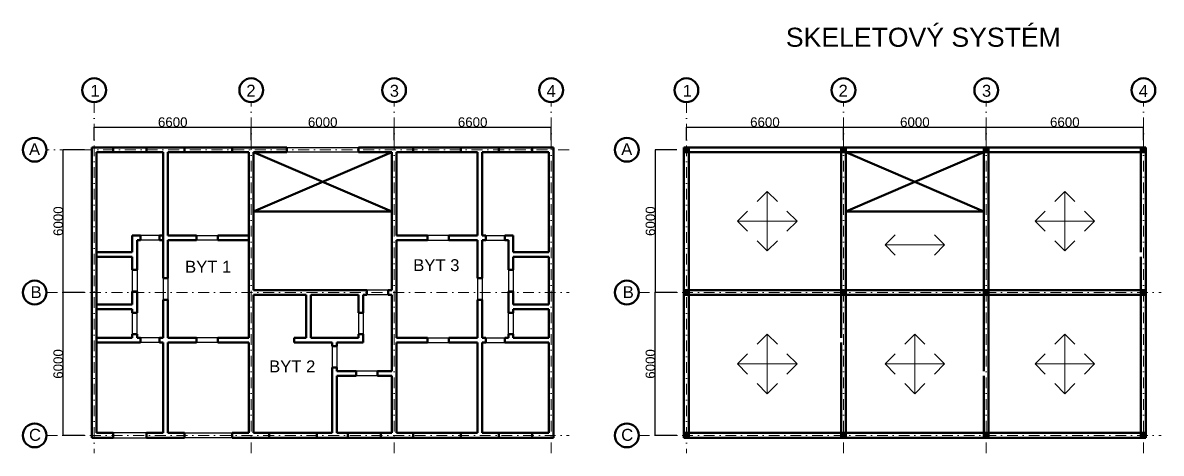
# Model space of a CAD drawing. Header units: millimetres. Extents: x -2000 to 70358, y -36593 to 18342.
# Drawn here: x -2000 to 45830, y 250 to 18334 of the extents above; entities that cross this region are included whole.
import ezdxf

# ---------------------------------------------------------------- set-up
doc = ezdxf.new("R2010")
doc.units = ezdxf.units.MM
doc.header["$LTSCALE"] = 910
doc.linetypes.add('DASHDOT', pattern=[1, 0.5, -0.25, 0, -0.25])
for name, color, linetype, lineweight in [('00 popis', 7, 'Continuous', 13), ('01 tenká čerchovaná', 7, 'DASHDOT', 13), ('01 tlustá plná', 7, 'Continuous', 25), ('01 velmi tlustá plná', 7, 'Continuous', 50)]:
    doc.layers.add(name, color=color, linetype=linetype, lineweight=lineweight)
doc.styles.add('KOTY', font='arial.ttf', dxfattribs={"height": 400})
doc.styles.add('nadpisy bytů', font='arial.ttf', dxfattribs={"height": 500})
doc.styles.add('napisy systémů', font='arial.ttf', dxfattribs={"height": 800})
doc.styles.add('osy', font='arial.ttf', dxfattribs={"height": 500})
doc.dimstyles.new('MOJE', dxfattribs={"dimtxt": 400, "dimasz": 2.5, "dimexe": 1.25, "dimexo": 300, "dimtad": 1, "dimtxsty": 'KOTY', "dimblk": 'ARCHTICK', "dimcen": 2.5, "dimadec": 0, "dimazin": 0, "dimtfac": 1, "dimtmove": 0, "dimatfit": 3, "dimfxl": 1, "dimarcsym": 0})

# ---------------------------------------------------------------- blocks, each defined once
blk = doc.blocks.new('_ArchTick')
at = {"color": 0, "linetype": 'ByBlock', "const_width": 0.15}
blk.add_lwpolyline([(-0.5, -0.5), (0.5, 0.5)], dxfattribs=at)
blk = doc.blocks.new('*D9')
at = {"layer": '01 tlustá plná', "color": 0, "lineweight": -2, "transparency": 16777216}
for p, q in [((25480, 7000), (24574, 7000)), ((24575, 1000), (24575, 7000)), ((25480, 1000), (24574, 1000))]:
    blk.add_line(p, q, dxfattribs=at)
at = {"layer": 'Defpoints', "color": 0, "transparency": 16777216}
for p in [(24575, 7000), (25780, 7000), (25780, 1000)]:
    blk.add_point(p, dxfattribs=at)
at = {"layer": '01 tlustá plná', "color": 0, "lineweight": -2, "transparency": 16777216, "xscale": 2.5, "yscale": 2.5, "zscale": 2.5}
for p, rotation in [((24575, 7000), 90), ((24575, 1000), 270)]:
    blk.add_blockref('_ArchTick', p, dxfattribs=dict(at, rotation=rotation))
at = {"layer": '01 tlustá plná', "color": 0, "transparency": 16777216, "insert": (24370, 4000), "char_height": 400, "attachment_point": 5, "rotation": 90, "style": 'KOTY'}
blk.add_mtext('6000', dxfattribs=at)
blk = doc.blocks.new('*D10')
at = {"layer": '01 tlustá plná', "color": 0, "lineweight": -2, "transparency": 16777216}
for p, q in [((25480, 13000), (24575, 13000)), ((24576, 7000), (24576, 13000)), ((25480, 7000), (24575, 7000))]:
    blk.add_line(p, q, dxfattribs=at)
at = {"layer": 'Defpoints', "color": 0, "transparency": 16777216}
for p in [(24576, 13000), (25780, 13000), (25780, 7000)]:
    blk.add_point(p, dxfattribs=at)
at = {"layer": '01 tlustá plná', "color": 0, "lineweight": -2, "transparency": 16777216, "xscale": 2.5, "yscale": 2.5, "zscale": 2.5}
for p, rotation in [((24576, 13000), 90), ((24576, 7000), 270)]:
    blk.add_blockref('_ArchTick', p, dxfattribs=dict(at, rotation=rotation))
at = {"layer": '01 tlustá plná', "color": 0, "transparency": 16777216, "insert": (24371, 10000), "char_height": 400, "attachment_point": 5, "rotation": 90, "style": 'KOTY'}
blk.add_mtext('6000', dxfattribs=at)
blk = doc.blocks.new('*D11')
at = {"layer": '01 tlustá plná', "color": 0, "lineweight": -2, "transparency": 16777216}
for p, q in [((25880, 13400), (25880, 13955)), ((25880, 13954), (32480, 13954)), ((32480, 13400), (32480, 13955))]:
    blk.add_line(p, q, dxfattribs=at)
at = {"layer": 'Defpoints', "color": 0, "transparency": 16777216}
for p in [(32480, 13954), (25880, 13100), (32480, 13100)]:
    blk.add_point(p, dxfattribs=at)
at = {"layer": '01 tlustá plná', "color": 0, "lineweight": -2, "transparency": 16777216, "xscale": 2.5, "yscale": 2.5, "zscale": 2.5, "rotation": 180}
blk.add_blockref('_ArchTick', (25880, 13954), dxfattribs=at)
at = {"layer": '01 tlustá plná', "color": 0, "lineweight": -2, "transparency": 16777216, "xscale": 2.5, "yscale": 2.5, "zscale": 2.5}
blk.add_blockref('_ArchTick', (32480, 13954), dxfattribs=at)
at = {"layer": '01 tlustá plná', "color": 0, "transparency": 16777216, "insert": (29180, 14158), "char_height": 400, "attachment_point": 5, "style": 'KOTY'}
blk.add_mtext('6600', dxfattribs=at)
blk = doc.blocks.new('*D12')
at = {"layer": '01 tlustá plná', "color": 0, "lineweight": -2, "transparency": 16777216}
for p, q in [((32480, 13400), (32480, 13955)), ((32480, 13954), (38480, 13954)), ((38480, 13400), (38480, 13955))]:
    blk.add_line(p, q, dxfattribs=at)
at = {"layer": 'Defpoints', "color": 0, "transparency": 16777216}
for p in [(38480, 13954), (32480, 13100), (38480, 13100)]:
    blk.add_point(p, dxfattribs=at)
at = {"layer": '01 tlustá plná', "color": 0, "lineweight": -2, "transparency": 16777216, "xscale": 2.5, "yscale": 2.5, "zscale": 2.5, "rotation": 180}
blk.add_blockref('_ArchTick', (32480, 13954), dxfattribs=at)
at = {"layer": '01 tlustá plná', "color": 0, "lineweight": -2, "transparency": 16777216, "xscale": 2.5, "yscale": 2.5, "zscale": 2.5}
blk.add_blockref('_ArchTick', (38480, 13954), dxfattribs=at)
at = {"layer": '01 tlustá plná', "color": 0, "transparency": 16777216, "insert": (35480, 14158), "char_height": 400, "attachment_point": 5, "style": 'KOTY'}
blk.add_mtext('6000', dxfattribs=at)
blk = doc.blocks.new('*D13')
at = {"layer": '01 tlustá plná', "color": 0, "lineweight": -2, "transparency": 16777216}
for p, q in [((38480, 13400), (38480, 13955)), ((38480, 13954), (45080, 13954)), ((45080, 13400), (45080, 13955))]:
    blk.add_line(p, q, dxfattribs=at)
at = {"layer": 'Defpoints', "color": 0, "transparency": 16777216}
for p in [(45080, 13954), (38480, 13100), (45080, 13100)]:
    blk.add_point(p, dxfattribs=at)
at = {"layer": '01 tlustá plná', "color": 0, "lineweight": -2, "transparency": 16777216, "xscale": 2.5, "yscale": 2.5, "zscale": 2.5, "rotation": 180}
blk.add_blockref('_ArchTick', (38480, 13954), dxfattribs=at)
at = {"layer": '01 tlustá plná', "color": 0, "lineweight": -2, "transparency": 16777216, "xscale": 2.5, "yscale": 2.5, "zscale": 2.5}
blk.add_blockref('_ArchTick', (45080, 13954), dxfattribs=at)
at = {"layer": '01 tlustá plná', "color": 0, "transparency": 16777216, "insert": (41780, 14158), "char_height": 400, "attachment_point": 5, "style": 'KOTY'}
blk.add_mtext('6600', dxfattribs=at)
blk = doc.blocks.new('*D14')
at = {"layer": '01 tlustá plná', "color": 0, "lineweight": -2, "transparency": 16777216}
for p, q in [((600, 7000), (-306, 7000)), ((-305, 1000), (-305, 7000)), ((600, 1000), (-306, 1000))]:
    blk.add_line(p, q, dxfattribs=at)
at = {"layer": 'Defpoints', "color": 0, "transparency": 16777216}
for p in [(-305, 7000), (900, 7000), (900, 1000)]:
    blk.add_point(p, dxfattribs=at)
at = {"layer": '01 tlustá plná', "color": 0, "lineweight": -2, "transparency": 16777216, "xscale": 2.5, "yscale": 2.5, "zscale": 2.5}
for p, rotation in [((-305, 7000), 90), ((-305, 1000), 270)]:
    blk.add_blockref('_ArchTick', p, dxfattribs=dict(at, rotation=rotation))
at = {"layer": '01 tlustá plná', "color": 0, "transparency": 16777216, "insert": (-510, 4000), "char_height": 400, "attachment_point": 5, "rotation": 90, "style": 'KOTY'}
blk.add_mtext('6000', dxfattribs=at)
blk = doc.blocks.new('*D15')
at = {"layer": '01 tlustá plná', "color": 0, "lineweight": -2, "transparency": 16777216}
for p, q in [((600, 13000), (-305, 13000)), ((-304, 7000), (-304, 13000)), ((600, 7000), (-305, 7000))]:
    blk.add_line(p, q, dxfattribs=at)
at = {"layer": 'Defpoints', "color": 0, "transparency": 16777216}
for p in [(-304, 13000), (900, 13000), (900, 7000)]:
    blk.add_point(p, dxfattribs=at)
at = {"layer": '01 tlustá plná', "color": 0, "lineweight": -2, "transparency": 16777216, "xscale": 2.5, "yscale": 2.5, "zscale": 2.5}
for p, rotation in [((-304, 13000), 90), ((-304, 7000), 270)]:
    blk.add_blockref('_ArchTick', p, dxfattribs=dict(at, rotation=rotation))
at = {"layer": '01 tlustá plná', "color": 0, "transparency": 16777216, "insert": (-508, 10000), "char_height": 400, "attachment_point": 5, "rotation": 90, "style": 'KOTY'}
blk.add_mtext('6000', dxfattribs=at)
blk = doc.blocks.new('*D16')
at = {"layer": '01 tlustá plná', "color": 0, "lineweight": -2, "transparency": 16777216}
for p, q in [((1000, 13400), (1000, 13955)), ((1000, 13954), (7600, 13954)), ((7600, 13400), (7600, 13955))]:
    blk.add_line(p, q, dxfattribs=at)
at = {"layer": 'Defpoints', "color": 0, "transparency": 16777216}
for p in [(7600, 13954), (1000, 13100), (7600, 13100)]:
    blk.add_point(p, dxfattribs=at)
at = {"layer": '01 tlustá plná', "color": 0, "lineweight": -2, "transparency": 16777216, "xscale": 2.5, "yscale": 2.5, "zscale": 2.5, "rotation": 180}
blk.add_blockref('_ArchTick', (1000, 13954), dxfattribs=at)
at = {"layer": '01 tlustá plná', "color": 0, "lineweight": -2, "transparency": 16777216, "xscale": 2.5, "yscale": 2.5, "zscale": 2.5}
blk.add_blockref('_ArchTick', (7600, 13954), dxfattribs=at)
at = {"layer": '01 tlustá plná', "color": 0, "transparency": 16777216, "insert": (4300, 14158), "char_height": 400, "attachment_point": 5, "style": 'KOTY'}
blk.add_mtext('6600', dxfattribs=at)
blk = doc.blocks.new('*D17')
at = {"layer": '01 tlustá plná', "color": 0, "lineweight": -2, "transparency": 16777216}
for p, q in [((7600, 13400), (7600, 13955)), ((7600, 13954), (13600, 13954)), ((13600, 13400), (13600, 13955))]:
    blk.add_line(p, q, dxfattribs=at)
at = {"layer": 'Defpoints', "color": 0, "transparency": 16777216}
for p in [(13600, 13954), (7600, 13100), (13600, 13100)]:
    blk.add_point(p, dxfattribs=at)
at = {"layer": '01 tlustá plná', "color": 0, "lineweight": -2, "transparency": 16777216, "xscale": 2.5, "yscale": 2.5, "zscale": 2.5, "rotation": 180}
blk.add_blockref('_ArchTick', (7600, 13954), dxfattribs=at)
at = {"layer": '01 tlustá plná', "color": 0, "lineweight": -2, "transparency": 16777216, "xscale": 2.5, "yscale": 2.5, "zscale": 2.5}
blk.add_blockref('_ArchTick', (13600, 13954), dxfattribs=at)
at = {"layer": '01 tlustá plná', "color": 0, "transparency": 16777216, "insert": (10600, 14158), "char_height": 400, "attachment_point": 5, "style": 'KOTY'}
blk.add_mtext('6000', dxfattribs=at)
blk = doc.blocks.new('*D18')
at = {"layer": '01 tlustá plná', "color": 0, "lineweight": -2, "transparency": 16777216}
for p, q in [((13600, 13400), (13600, 13955)), ((13600, 13954), (20200, 13954)), ((20200, 13400), (20200, 13955))]:
    blk.add_line(p, q, dxfattribs=at)
at = {"layer": 'Defpoints', "color": 0, "transparency": 16777216}
for p in [(20200, 13954), (13600, 13100), (20200, 13100)]:
    blk.add_point(p, dxfattribs=at)
at = {"layer": '01 tlustá plná', "color": 0, "lineweight": -2, "transparency": 16777216, "xscale": 2.5, "yscale": 2.5, "zscale": 2.5, "rotation": 180}
blk.add_blockref('_ArchTick', (13600, 13954), dxfattribs=at)
at = {"layer": '01 tlustá plná', "color": 0, "lineweight": -2, "transparency": 16777216, "xscale": 2.5, "yscale": 2.5, "zscale": 2.5}
blk.add_blockref('_ArchTick', (20200, 13954), dxfattribs=at)
at = {"layer": '01 tlustá plná', "color": 0, "transparency": 16777216, "insert": (16900, 14158), "char_height": 400, "attachment_point": 5, "style": 'KOTY'}
blk.add_mtext('6600', dxfattribs=at)

msp = doc.modelspace()

# ---------------------------------------------------------------- hatches: boundary and pattern name
at = {"layer": '00 popis', "true_color": 0x000000}
h = msp.add_hatch(color=18, dxfattribs=at)
h.dxf.hatch_style = 1
h.paths.add_polyline_path([(25879.711, 13100), (25779.711, 13100), (25779.711, 12900), (25879.711, 12900)])
h = msp.add_hatch(color=18, dxfattribs=at)
h.dxf.hatch_style = 1
h.paths.add_polyline_path([(25979.711, 13100), (25879.711, 13100), (25879.711, 12900), (25979.711, 12900)])
h = msp.add_hatch(color=18, dxfattribs=at)
h.dxf.hatch_style = 1
h.paths.add_polyline_path([(32479.711, 13100), (32379.711, 13100), (32379.711, 12900), (32479.711, 12900)])
h = msp.add_hatch(color=18, dxfattribs=at)
h.dxf.hatch_style = 1
h.paths.add_polyline_path([(32579.711, 13100), (32479.711, 13100), (32479.711, 12900), (32579.711, 12900)])
h = msp.add_hatch(color=18, dxfattribs=at)
h.dxf.hatch_style = 1
h.paths.add_polyline_path([(25879.711, 7100), (25779.711, 7100), (25779.711, 7000), (25879.711, 7000)])
h = msp.add_hatch(color=18, dxfattribs=at)
h.dxf.hatch_style = 1
h.paths.add_polyline_path([(25879.711, 7000), (25779.711, 7000), (25779.711, 6900), (25879.711, 6900)])
h = msp.add_hatch(color=18, dxfattribs=at)
h.dxf.hatch_style = 1
h.paths.add_polyline_path([(25979.711, 7100), (25879.711, 7100), (25879.711, 7000), (25979.711, 7000)])
h = msp.add_hatch(color=18, dxfattribs=at)
h.dxf.hatch_style = 1
h.paths.add_polyline_path([(25979.711, 7000), (25879.711, 7000), (25879.711, 6900), (25979.711, 6900)])
h = msp.add_hatch(color=18, dxfattribs=at)
h.dxf.hatch_style = 1
h.paths.add_polyline_path([(25779.711, 1100), (25779.711, 1000), (25879.711, 1000), (25879.711, 1100)])
for points in [[(25879.711, 1000), (25779.711, 1000), (25779.711, 900), (25879.711, 900)], [(25879.711, 1100), (25879.711, 1000), (25979.711, 1000), (25979.711, 1100)], [(25979.711, 1000), (25879.711, 1000), (25879.711, 900), (25979.711, 900)]]:
    msp.add_hatch(color=18, dxfattribs=at).paths.add_polyline_path(points)
at = {"layer": '01 velmi tlustá plná', "true_color": 0x000000}
for points in [[(38479.711, 13100), (38379.711, 13100), (38379.711, 12900), (38479.711, 12900)], [(38579.711, 13100), (38479.711, 13100), (38479.711, 12900), (38579.711, 12900)], [(44979.711, 12900), (45079.711, 12900), (45079.711, 13100), (44979.711, 13100)], [(45079.711, 13100), (45079.711, 12900), (45179.711, 12900), (45179.711, 13100)], [(32379.711, 7100), (32379.711, 7000), (32479.711, 7000), (32479.711, 7100)], [(32479.711, 7000), (32379.711, 7000), (32379.711, 6900), (32479.711, 6900)], [(32479.711, 7100), (32479.711, 7000), (32579.711, 7000), (32579.711, 7100)], [(32579.711, 7000), (32479.711, 7000), (32479.711, 6900), (32579.711, 6900)], [(38479.711, 7100), (38379.711, 7100), (38379.711, 7000), (38479.711, 7000)], [(38479.711, 7000), (38379.711, 7000), (38379.711, 6900), (38479.711, 6900)], [(38579.711, 7000), (38579.711, 7100), (38479.711, 7100), (38479.711, 7000)], [(38579.711, 7000), (38479.711, 7000), (38479.711, 6900), (38579.711, 6900)], [(45079.711, 7100), (44979.711, 7100), (44979.711, 7000), (45079.711, 7000)], [(45079.711, 7000), (44979.711, 7000), (44979.711, 6900), (45079.711, 6900)], [(45179.711, 7100), (45079.711, 7100), (45079.711, 7000), (45179.711, 7000)], [(45179.711, 7000), (45079.711, 7000), (45079.711, 6900), (45179.711, 6900)], [(32479.711, 1100), (32379.711, 1100), (32379.711, 1000), (32479.711, 1000)], [(32479.711, 1000), (32379.711, 1000), (32379.711, 900), (32479.711, 900)], [(32579.711, 1100), (32479.711, 1100), (32479.711, 1000), (32579.711, 1000)], [(32579.711, 1000), (32479.711, 1000), (32479.711, 900), (32579.711, 900)], [(38479.711, 1100), (38379.711, 1100), (38379.711, 1000), (38479.711, 1000)], [(38479.711, 1000), (38379.711, 1000), (38379.711, 900), (38479.711, 900)], [(38579.711, 1000), (38579.711, 1100), (38479.711, 1100), (38479.711, 1000)], [(38579.711, 1000), (38479.711, 1000), (38479.711, 900), (38579.711, 900)], [(45079.711, 1100), (44979.711, 1100), (44979.711, 1000), (45079.711, 1000)], [(45079.711, 1000), (44979.711, 1000), (44979.711, 900), (45079.711, 900)], [(45179.711, 1100), (45079.711, 1100), (45079.711, 1000), (45179.711, 1000)], [(45079.711, 1000), (45079.711, 900), (45179.711, 900), (45179.711, 1000)]]:
    msp.add_hatch(color=18, dxfattribs=at).paths.add_polyline_path(points)

# ---------------------------------------------------------------- linework, layer by layer
at = {"layer": '00 popis'}
for p, q in [((25979.711, 12900), (29279.711, 12900)), ((29279.711, 11248.75), (28855.447, 10824.486)), ((29279.711, 8748.75), (29279.711, 11248.75)), ((29279.711, 11248.75), (29703.975, 10824.486)), ((41778.461, 11248.75), (41354.197, 10824.486)), ((41778.461, 8748.75), (41778.461, 11248.75)), ((41778.461, 11248.75), (42202.725, 10824.486)), ((28029.711, 9998.75), (28453.975, 10423.014)), ((30529.711, 9998.75), (30105.447, 10423.014)), ((40528.461, 9998.75), (40952.725, 10423.014)), ((43028.461, 9998.75), (42604.197, 10423.014)), ((28029.711, 9998.75), (30529.711, 9998.75)), ((28029.711, 9998.75), (28453.975, 9574.486)), ((30529.711, 9998.75), (30105.447, 9574.486)), ((40528.461, 9998.75), (43028.461, 9998.75)), ((40528.461, 9998.75), (40952.725, 9574.486)), ((43028.461, 9998.75), (42604.197, 9574.486)), ((29279.711, 8748.75), (28855.447, 9173.014)), ((29279.711, 8748.75), (29703.975, 9173.014)), ((34229.711, 8998.75), (34653.975, 9423.014)), ((36729.711, 8998.75), (36305.447, 9423.014)), ((41778.461, 8748.75), (41354.197, 9173.014)), ((41778.461, 8748.75), (42202.725, 9173.014)), ((34229.711, 8998.75), (36729.711, 8998.75)), ((34229.711, 8998.75), (34653.975, 8574.486)), ((36729.711, 8998.75), (36305.447, 8574.486)), ((29279.711, 5250), (28855.447, 4825.736)), ((29279.711, 2750), (29279.711, 5250)), ((29279.711, 5250), (29703.975, 4825.736)), ((35479.711, 5250), (35055.447, 4825.736)), ((35479.711, 2750), (35479.711, 5250)), ((35479.711, 5250), (35903.975, 4825.736)), ((41778.461, 5250), (41354.197, 4825.736)), ((41778.461, 2750), (41778.461, 5250)), ((41778.461, 5250), (42202.725, 4825.736)), ((28029.711, 4000), (28453.975, 4424.264)), ((30529.711, 4000), (30105.447, 4424.264)), ((34229.711, 4000), (34653.975, 4424.264)), ((36729.711, 4000), (36305.447, 4424.264)), ((40528.461, 4000), (40952.725, 4424.264)), ((43028.461, 4000), (42604.197, 4424.264)), ((28029.711, 4000), (30529.711, 4000)), ((28029.711, 4000), (28453.975, 3575.736)), ((30529.711, 4000), (30105.447, 3575.736)), ((34229.711, 4000), (36729.711, 4000)), ((34229.711, 4000), (34653.975, 3575.736)), ((36729.711, 4000), (36305.447, 3575.736)), ((40528.461, 4000), (43028.461, 4000)), ((40528.461, 4000), (40952.725, 3575.736)), ((43028.461, 4000), (42604.197, 3575.736)), ((29279.711, 2750), (28855.447, 3174.264)), ((29279.711, 2750), (29703.975, 3174.264)), ((35479.711, 2750), (35055.447, 3174.264)), ((35479.711, 2750), (35903.975, 3174.264)), ((41778.461, 2750), (41354.197, 3174.264)), ((41778.461, 2750), (42202.725, 3174.264))]:
    msp.add_line(p, q, dxfattribs=at)
at = {"layer": '01 tenká čerchovaná'}
for p, q in [((1000, 15000), (1000, 250)), ((7600, 250), (7600, 15000)), ((13600, 250), (13600, 15000)), ((20200, 250), (20200, 15000)), ((25879.711, 15000), (25879.711, 250)), ((32479.711, 250), (32479.711, 15000)), ((38479.711, 250), (38479.711, 15049.518)), ((45079.711, 250), (45079.711, 15000)), ((20950, 13000), (-1000, 13000)), ((-1000, 7000), (20950, 7000)), ((23879.711, 7000), (45829.711, 7000)), ((-1000, 1000), (20950, 1000)), ((23879.711, 1000), (45829.711, 1000))]:
    msp.add_line(p, q, dxfattribs=at)
at = {"layer": '01 tlustá plná'}
for p, q in [((3200, 13100), (1800, 13100)), ((4800, 13100), (6800, 13100)), ((9100, 13100), (12100, 13100)), ((14400, 13100), (16400, 13100)), ((19400, 13100), (18000, 13100)), ((1800, 12900), (3200, 12900)), ((6800, 12900), (4800, 12900)), ((12100, 12900), (9100, 12900)), ((16400, 12900), (14400, 12900)), ((18000, 12900), (19400, 12900)), ((3750, 9400), (2950, 9400)), ((3750, 9200), (2950, 9200)), ((5300, 9400), (6200, 9400)), ((6200, 9200), (5300, 9200)), ((15900, 9400), (15000, 9400)), ((15000, 9200), (15900, 9200)), ((17450, 9400), (18250, 9400)), ((17450, 9200), (18250, 9200)), ((2600, 7950), (2600, 7050)), ((2800, 7950), (2800, 7050)), ((18400, 7950), (18400, 7050)), ((18600, 7950), (18600, 7050)), ((3900, 7600), (3900, 6700)), ((4100, 7600), (4100, 6700)), ((17100, 7600), (17100, 6700)), ((17300, 7600), (17300, 6700)), ((13350, 7100), (12450, 7100)), ((13350, 6900), (12450, 6900)), ((2600, 6150), (2600, 5250)), ((2800, 5250), (2800, 6150)), ((12100, 6150), (12100, 5250)), ((12300, 6150), (12300, 5250)), ((18400, 5250), (18400, 6150)), ((18600, 6150), (18600, 5250)), ((3750, 5100), (2950, 5100)), ((3750, 4900), (2950, 4900)), ((6200, 5100), (5300, 5100)), ((6200, 4900), (5300, 4900)), ((15000, 5100), (15900, 5100)), ((15000, 4900), (15900, 4900)), ((17450, 5100), (18250, 5100)), ((17450, 4900), (18250, 4900)), ((11000, 4750), (11000, 3850)), ((11200, 4750), (11200, 3850)), ((12900, 3700), (12000, 3700)), ((12900, 3500), (12000, 3500)), ((3200, 1100), (1800, 1100)), ((4800, 1100), (6800, 1100)), ((8350, 1100), (10350, 1100)), ((13050, 1100), (11650, 1100)), ((14400, 1100), (16400, 1100)), ((19400, 1100), (18000, 1100)), ((1800, 900), (3200, 900)), ((6800, 900), (4800, 900)), ((10350, 900), (8350, 900)), ((11650, 900), (13050, 900)), ((16400, 900), (14400, 900)), ((18000, 900), (19400, 900))]:
    msp.add_line(p, q, dxfattribs=at)
at = {"layer": '01 velmi tlustá plná'}
for p, q in [((900, 13100), (900, 900)), ((9100, 13100), (900, 13100)), ((1800, 13100), (1800, 12900)), ((3200, 13100), (3200, 12900)), ((4800, 13100), (4800, 12900)), ((6800, 12900), (6800, 13100)), ((9100, 12900), (9100, 13100)), ((20300, 13100), (12100, 13100)), ((12100, 13100), (12100, 12900)), ((14400, 13100), (14400, 12900)), ((16400, 12900), (16400, 13100)), ((18000, 13100), (18000, 12900)), ((19400, 13100), (19400, 12900)), ((20300, 900), (20300, 13100)), ((25779.711, 13100), (25779.711, 900)), ((25779.711, 13100), (45179.711, 13100)), ((25979.711, 13100), (25979.711, 8700)), ((32379.711, 5100), (32379.711, 13100)), ((32579.711, 6900), (32579.711, 13100)), ((38379.711, 6900), (38379.711, 13100)), ((38579.711, 9400), (38579.711, 13100)), ((44979.711, 8700), (44979.711, 13100)), ((45179.711, 900), (45179.711, 13100)), ((1100, 12900), (1100, 1100)), ((1100, 12900), (3900, 12900)), ((1100, 12900), (1100, 8700)), ((3900, 12900), (1100, 12900)), ((3900, 12900), (3900, 9400)), ((7500, 12900), (4100, 12900)), ((4100, 12900), (4100, 9400)), ((7500, 5100), (7500, 12900)), ((7700, 10400), (13500, 12900)), ((13500, 10400), (7700, 12900)), ((9100, 12900), (7700, 12900)), ((7700, 7100), (7700, 12900)), ((13500, 12900), (12100, 12900)), ((13500, 7100), (13500, 12900)), ((17100, 12900), (13700, 12900)), ((13700, 9400), (13700, 12900)), ((17100, 12900), (17100, 9400)), ((20100, 12900), (17300, 12900)), ((17300, 12900), (17300, 9400)), ((20100, 8700), (20100, 12900)), ((45179.711, 12900), (25779.711, 12900)), ((25979.711, 12900), (25979.711, 900)), ((32579.711, 10400), (38379.711, 12900)), ((38379.711, 10400), (32579.711, 12900)), ((38579.711, 5100), (38579.711, 12900)), ((7700, 10400), (13500, 10400)), ((32579.711, 10400), (38379.711, 10400)), ((2600, 8700), (2600, 9400)), ((2950, 9400), (2600, 9400)), ((2950, 9200), (2800, 9200)), ((2800, 7950), (2800, 9200)), ((2950, 9400), (2950, 9200)), ((2950, 9400), (2950, 9200)), ((3900, 9400), (3750, 9400)), ((3750, 9400), (3750, 9200)), ((3750, 9400), (3750, 9200)), ((3900, 9200), (3750, 9200)), ((3900, 9400), (3900, 7600)), ((4100, 9400), (5300, 9400)), ((4100, 9200), (4100, 7600)), ((5300, 9200), (4100, 9200)), ((5300, 9400), (5300, 9200)), ((6200, 9200), (6200, 9400)), ((6200, 9400), (7500, 9400)), ((7500, 9200), (6200, 9200)), ((7500, 9200), (6200, 9200)), ((15000, 9400), (13700, 9400)), ((13700, 9200), (15000, 9200)), ((13700, 9200), (15000, 9200)), ((13700, 5100), (13700, 9200)), ((15000, 9200), (15000, 9400)), ((17100, 9400), (15900, 9400)), ((15900, 9400), (15900, 9200)), ((15900, 9200), (17100, 9200)), ((17100, 9200), (17100, 7600)), ((17300, 9400), (17450, 9400)), ((17300, 9200), (17450, 9200)), ((17300, 9200), (17300, 7600)), ((17450, 9400), (17450, 9200)), ((17450, 9400), (17450, 9200)), ((18250, 9400), (18600, 9400)), ((18250, 9400), (18250, 9200)), ((18250, 9400), (18250, 9200)), ((18250, 9200), (18400, 9200)), ((18400, 7950), (18400, 9200)), ((18600, 8700), (18600, 9400)), ((1100, 8700), (2600, 8700)), ((20100, 8700), (18600, 8700)), ((1100, 8500), (2600, 8500)), ((2600, 7950), (2600, 8500)), ((18600, 7950), (18600, 8500)), ((20100, 8500), (18600, 8500)), ((20100, 6500), (20100, 8500)), ((44979.711, 6500), (44979.711, 8500)), ((2800, 7950), (2600, 7950)), ((18400, 7950), (18600, 7950)), ((4100, 7600), (3900, 7600)), ((17100, 7600), (17300, 7600)), ((2600, 6500), (2600, 7050)), ((2800, 7050), (2600, 7050)), ((2800, 6150), (2800, 7050)), ((3900, 6700), (3900, 5100)), ((3900, 6700), (3900, 5550)), ((4100, 6700), (3900, 6700)), ((4100, 6700), (4100, 5100)), ((4100, 6700), (4100, 5550)), ((12450, 7100), (7700, 7100)), ((7700, 5100), (7700, 6900)), ((9900, 6900), (7700, 6900)), ((9900, 5100), (9900, 6900)), ((10100, 6900), (10100, 5100)), ((12100, 6900), (10100, 6900)), ((12100, 6900), (12100, 6150)), ((12450, 6900), (12300, 6900)), ((12450, 6900), (12300, 6900)), ((12450, 6900), (12300, 6900)), ((12300, 6900), (12300, 6150)), ((12450, 7100), (12450, 6900)), ((13350, 7100), (13500, 7100)), ((13350, 7100), (13350, 6900)), ((13350, 6900), (13500, 6900)), ((13500, 3700), (13500, 6900)), ((17100, 6700), (17100, 5550)), ((17100, 6700), (17100, 5100)), ((17100, 6700), (17300, 6700)), ((17300, 6700), (17300, 5550)), ((17300, 6700), (17300, 5100)), ((18400, 6150), (18400, 7050)), ((18400, 7050), (18600, 7050)), ((18600, 6500), (18600, 7050)), ((45179.711, 7100), (25779.711, 7100)), ((45179.711, 6900), (25779.711, 6900)), ((32579.711, 5100), (32579.711, 6900)), ((37329.711, 6900), (32579.711, 6900)), ((37179.711, 6900), (36979.711, 6900)), ((37329.711, 6900), (37179.711, 6900)), ((38229.711, 7100), (38379.711, 7100)), ((38229.711, 6900), (38379.711, 6900)), ((38379.711, 3700), (38379.711, 6900)), ((38579.711, 900), (38579.711, 6900)), ((44979.711, 900), (44979.711, 6900)), ((44979.711, 5100), (44979.711, 6900)), ((2600, 6500), (1100, 6500)), ((2600, 6300), (1100, 6300)), ((2600, 6150), (2600, 6300)), ((18600, 6500), (20100, 6500)), ((18600, 6150), (18600, 6300)), ((18600, 6300), (20100, 6300)), ((20100, 5100), (20100, 6300)), ((2600, 6150), (2800, 6150)), ((12300, 6150), (12100, 6150)), ((18600, 6150), (18400, 6150)), ((1100, 5100), (2600, 5100)), ((1100, 4900), (2950, 4900)), ((2600, 5100), (2600, 5250)), ((2800, 5250), (2600, 5250)), ((2800, 5100), (2800, 5250)), ((2800, 5100), (2950, 5100)), ((2800, 4900), (2950, 4900)), ((2950, 5100), (2950, 4900)), ((3750, 5100), (3900, 5100)), ((3750, 5100), (3750, 4900)), ((3750, 4900), (3900, 4900)), ((3750, 4900), (3900, 4900)), ((3900, 4900), (3900, 1100)), ((4100, 5100), (5300, 5100)), ((4100, 4900), (4100, 1100)), ((4100, 4900), (5300, 4900)), ((5300, 5100), (5300, 4900)), ((6200, 4900), (6200, 5100)), ((6200, 5100), (7500, 5100)), ((6200, 4900), (7500, 4900)), ((7500, 1100), (7500, 4900)), ((7700, 5100), (7700, 4900)), ((7700, 1100), (7700, 4900)), ((9400, 5100), (9400, 4900)), ((9900, 5100), (9400, 5100)), ((9400, 4900), (11000, 4900)), ((9600, 5100), (9900, 5100)), ((10300, 5100), (10100, 5100)), ((10100, 5100), (11000, 5100)), ((10300, 5100), (12100, 5100)), ((11000, 4900), (11000, 4750)), ((11000, 4900), (11000, 4750)), ((11200, 4750), (11200, 4900)), ((11200, 4900), (12300, 4900)), ((12100, 5250), (12300, 5250)), ((12100, 5250), (12100, 5100)), ((12300, 5250), (12300, 4900)), ((15000, 5100), (13700, 5100)), ((13700, 1100), (13700, 4900)), ((15000, 4900), (13700, 4900)), ((15000, 4900), (15000, 5100)), ((17100, 5100), (15900, 5100)), ((15900, 5100), (15900, 4900)), ((17100, 4900), (15900, 4900)), ((17100, 4900), (17100, 1100)), ((17450, 5100), (17300, 5100)), ((17300, 4900), (17300, 1100)), ((17450, 4900), (17300, 4900)), ((17450, 4900), (17300, 4900)), ((17450, 5100), (17450, 4900)), ((18400, 5100), (18250, 5100)), ((18250, 5100), (18250, 4900)), ((20100, 4900), (18250, 4900)), ((18400, 4900), (18250, 4900)), ((18400, 5100), (18400, 5250)), ((18400, 5250), (18600, 5250)), ((18600, 5100), (18600, 5250)), ((20100, 5100), (18600, 5100)), ((20100, 1100), (20100, 4900)), ((32379.711, 900), (32379.711, 4900)), ((32579.711, 5100), (32579.711, 4900)), ((32579.711, 900), (32579.711, 4900)), ((11000, 4750), (11200, 4750)), ((11000, 3850), (11000, 1100)), ((11200, 3850), (11000, 3850)), ((11200, 3850), (11200, 3700)), ((11200, 3700), (11200, 3850)), ((11200, 3700), (12000, 3700)), ((11200, 1100), (11200, 3500)), ((12000, 3500), (11200, 3500)), ((12000, 3500), (12000, 3700)), ((13500, 3700), (12900, 3700)), ((12900, 3700), (12900, 3500)), ((12900, 3700), (13500, 3700)), ((13500, 3500), (12900, 3500)), ((13500, 1100), (13500, 3500)), ((38379.711, 900), (38379.711, 3500)), ((1100, 1100), (1800, 1100)), ((1800, 1100), (1800, 900)), ((3200, 1100), (3900, 1100)), ((3200, 1100), (3200, 900)), ((4100, 1100), (4800, 1100)), ((4800, 1100), (4800, 900)), ((6800, 900), (6800, 1100)), ((6800, 1100), (7500, 1100)), ((7700, 1100), (11000, 1100)), ((8350, 1100), (8350, 900)), ((10350, 900), (10350, 1100)), ((11200, 1100), (13500, 1100)), ((11650, 1100), (11650, 900)), ((13050, 1100), (13050, 900)), ((13700, 1100), (17100, 1100)), ((14400, 1100), (14400, 900)), ((16400, 900), (16400, 1100)), ((17300, 1100), (20100, 1100)), ((18000, 1100), (18000, 900)), ((19400, 1100), (19400, 900)), ((25779.711, 1100), (32379.711, 1100)), ((25979.711, 1100), (26679.711, 1100)), ((28079.711, 1100), (28779.711, 1100)), ((28979.711, 1100), (29679.711, 1100)), ((32579.711, 1100), (32379.711, 1100)), ((32579.711, 1100), (35879.711, 1100)), ((32579.711, 1100), (38379.711, 1100)), ((38579.711, 1100), (38379.711, 1100)), ((38579.711, 1100), (41979.711, 1100)), ((38579.711, 1100), (45179.711, 1100)), ((900, 900), (1800, 900)), ((3200, 900), (4800, 900)), ((6800, 900), (20300, 900)), ((25779.711, 900), (26679.711, 900)), ((25879.711, 900), (45179.711, 900)), ((28079.711, 900), (29679.711, 900))]:
    msp.add_line(p, q, dxfattribs=at)
for centre in [(1000, 15500), (7600, 15500), (13600, 15500), (20200, 15500), (25879.711, 15500), (32479.711, 15500), (38479.711, 15500), (45079.711, 15500), (-1500, 13000), (23379.711, 13000), (-1500, 7000), (23379.711, 7000), (-1500, 1000), (23379.711, 1000)]:
    msp.add_circle(centre, 500, dxfattribs=at)

# ---------------------------------------------------------------- texts
at = {"layer": '00 popis', "attachment_point": 1}
for s, width, gutter_width, heights, insert, char_height, style in [('SKELETOVÝ SYSTÉM', 12166.08445, 3500, [0], (30058.64, 18125.651), 800, 'napisy systémů'), ('BYT 1', 1973.94009, 2500, [0], (4819.877, 8335.522), 500, 'nadpisy bytů'), ('BYT 3', 2544.18941, 2500, [1431.925], (14404.453, 8401.28), 500, 'nadpisy bytů'), ('BYT 2', 2412.59343, 2500, [1444.977], (8351.037, 4148.917), 500, 'nadpisy bytů')]:
    msp.add_mtext_dynamic_manual_height_columns(s, width=width, gutter_width=gutter_width, heights=heights, dxfattribs=dict(at, insert=insert, char_height=char_height, style=style))
at = {"layer": '01 velmi tlustá plná', "char_height": 500, "attachment_point": 1, "style": 'osy'}
for s, insert in [('1', (845.268, 15724.334)), ('2', (7392.888, 15729.86)), ('3', (13417.706, 15727.098)), ('4', (20004.635, 15717.902)), ('1', (25724.979, 15724.334)), ('2', (32272.599, 15729.86)), ('3', (38297.417, 15727.098)), ('4', (44884.345, 15717.902)), ('A', (-1738.062, 13272.515)), ('A', (23141.649, 13272.515)), ('B', (-1672.518, 7267.177)), ('B', (23207.193, 7267.177)), ('C', (-1738.062, 1272.515)), ('C', (23141.649, 1272.515))]:
    msp.add_mtext_dynamic_manual_height_columns(s, width=300, gutter_width=1500, heights=[0], dxfattribs=dict(at, insert=insert))

# ---------------------------------------------------------------- dimensions: what is measured, and where the dimension line sits
at = {"layer": '01 tlustá plná'}
for base, p1, p2, picture, middle in [((7600, 13953.598), (1000, 13100), (7600, 13100), '*D16', (4300, 14158.452)), ((32479.711, 13953.598), (25879.711, 13100), (32479.711, 13100), '*D11', (29179.711, 14158.452))]:
    dim = msp.add_linear_dim(base=base, p1=p1, p2=p2, dimstyle='MOJE', dxfattribs=at)
    dim.commit()
    dim.dimension.update_dxf_attribs({"geometry": picture, "text_midpoint": middle})
for base, p1, p2, picture, middle in [((13600, 13953.598), (7600, 13100), (13600, 13100), '*D17', (10600, 14158.452)), ((20200, 13953.598), (13600, 13100), (20200, 13100), '*D18', (16900, 14158.452)), ((38479.711, 13953.598), (32479.711, 13100), (38479.711, 13100), '*D12', (35479.711, 14158.452)), ((45079.711, 13953.598), (38479.711, 13100), (45079.711, 13100), '*D13', (41779.711, 14158.452))]:
    dim = msp.add_linear_dim(base=base, p1=p1, p2=p2, dimstyle='MOJE', override={"dimtmove": 1}, dxfattribs=at)
    dim.commit()
    dim.dimension.update_dxf_attribs({"geometry": picture, "text_midpoint": middle})
for base, p1, p2, picture, middle in [((-303.557, 13000), (900, 7000), (900, 13000), '*D15', (-508.412, 10000)), ((24576.153, 13000), (25779.711, 7000), (25779.711, 13000), '*D10', (24371.299, 10000)), ((-304.807, 7000), (900, 1000), (900, 7000), '*D14', (-509.662, 4000)), ((24574.903, 7000), (25779.711, 1000), (25779.711, 7000), '*D9', (24370.049, 4000))]:
    dim = msp.add_linear_dim(base=base, p1=p1, p2=p2, angle=90, dimstyle='MOJE', dxfattribs=at)
    dim.commit()
    dim.dimension.update_dxf_attribs({"geometry": picture, "text_midpoint": middle})

doc.saveas('drawing.dxf')
